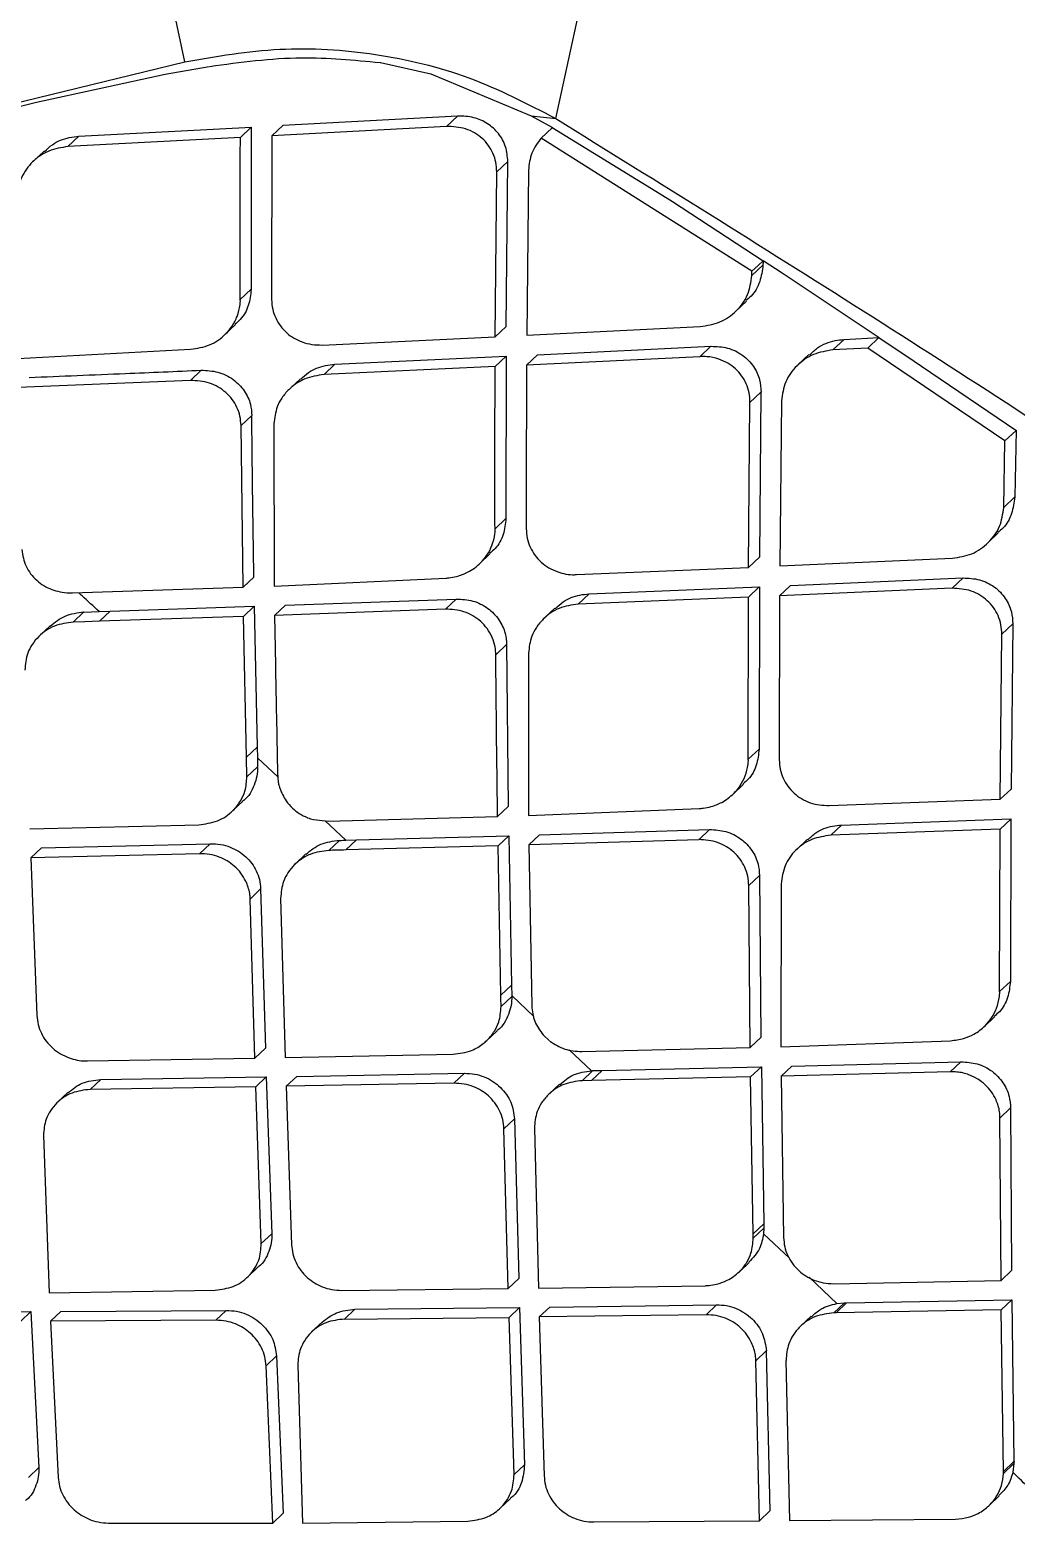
# Model space of a CAD drawing. Extents: x 0 to 84, y -21 to 126.
# Drawn here: x 69.606 to 70.636, y 66.79 to 68.351 of the extents above; entities that cross this region are included whole.
import ezdxf

# ---------------------------------------------------------------- set-up
doc = ezdxf.new("R2010")
doc.units = 0
doc.header["$MEASUREMENT"] = 0
doc.layers.add('1', color=4, linetype='Continuous')

# ---------------------------------------------------------------- blocks, each defined once
blk = doc.blocks.new('PRODIGY')
at = {"layer": '1', "color": 3, "linetype": 'Continuous', "lineweight": 25}
for p, q in [((69.1996, 68.1793), (69.7679, 68.3176)), ((69.7473, 68.3048), (69.7932, 68.3128)), ((69.9724, 68.3168), (70.0248, 68.3049)), ((69.6129, 68.2754), (69.7473, 68.3048)), ((70.0248, 68.3049), (70.1295, 68.2612)), ((69.4212, 68.2284), (69.6127, 68.2753)), ((69.6571, 68.2398), (69.8373, 68.2493)), ((69.8372, 68.2493), (69.8258, 68.2384)), ((69.8372, 68.2493), (69.8371, 68.0799)), ((69.8588, 68.2402), (69.8703, 68.251)), ((70.0411, 68.2501), (69.8588, 68.2402)), ((70.0527, 68.261), (69.8703, 68.251)), ((70.0411, 68.2501), (70.0527, 68.261)), ((70.1295, 68.2612), (70.1518, 68.2491)), ((70.1295, 68.2612), (70.1554, 68.2584)), ((70.1516, 68.2488), (70.14, 68.2379)), ((70.1517, 68.2489), (70.2645, 68.1798)), ((69.6457, 68.2291), (69.6571, 68.2398)), ((69.8258, 68.2384), (69.6457, 68.2291)), ((69.8588, 68.2402), (69.8585, 68.0691)), ((70.3604, 68.0988), (70.14, 68.2379)), ((69.6208, 68.2244), (69.6094, 68.2136)), ((70.0922, 68.0303), (70.0937, 68.2026)), ((70.0937, 68.2026), (70.1053, 68.2135)), ((70.1036, 68.0411), (70.1053, 68.2135)), ((70.1268, 68.2044), (70.1251, 68.0319)), ((70.2645, 68.1798), (70.2774, 68.1715)), ((70.2774, 68.1715), (70.372, 68.1097)), ((70.3721, 68.1101), (70.3919, 68.097)), ((70.3603, 68.0943), (70.3719, 68.1052)), ((70.3919, 68.097), (70.4934, 68.0296)), ((69.8257, 68.0691), (69.8371, 68.0799)), ((70.3431, 68.0567), (70.3546, 68.0675)), ((69.8094, 68.0323), (69.8207, 68.043)), ((69.9114, 68.0217), (70.0922, 68.0303)), ((70.0922, 68.0303), (70.1036, 68.0411)), ((70.1251, 68.0319), (70.3064, 68.0409)), ((70.445, 68.0166), (70.4566, 68.0275)), ((70.4567, 68.0275), (70.4934, 68.0295)), ((70.493, 68.0294), (70.4814, 68.0185)), ((70.4933, 68.0293), (70.5222, 68.0099)), ((69.5933, 68.0077), (69.7738, 68.0172)), ((70.1363, 68.0114), (70.3176, 68.0204)), ((70.306, 68.0095), (70.3175, 68.0204)), ((70.4199, 68.0118), (70.4084, 68.0009)), ((70.4814, 68.0185), (70.445, 68.0166)), ((70.6247, 67.9215), (70.4814, 68.0185)), ((69.9132, 67.9909), (69.9246, 68.0016)), ((70.092, 67.9991), (69.9132, 67.9909)), ((69.9246, 68.0016), (70.1035, 68.0099)), ((70.1035, 68.0099), (70.092, 67.9991)), ((70.1035, 68.0099), (70.1033, 67.8405)), ((70.1249, 68.0007), (70.1363, 68.0115)), ((70.306, 68.0095), (70.1249, 68.0007)), ((70.5222, 68.0099), (70.5375, 67.9997)), ((70.5375, 67.9997), (70.6362, 67.9326)), ((69.7736, 67.9847), (69.5938, 67.9772)), ((69.7736, 67.9847), (69.7849, 67.9954)), ((69.8885, 67.9864), (69.8771, 67.9757)), ((70.3698, 67.9725), (70.3583, 67.9617)), ((70.3698, 67.9725), (70.3682, 67.8002)), ((70.3568, 67.7894), (70.3583, 67.9617)), ((70.3912, 67.9633), (70.3895, 67.7908)), ((69.8265, 67.9375), (69.8378, 67.9482)), ((69.8286, 67.7687), (69.8265, 67.9375)), ((69.8609, 67.9394), (69.8611, 67.7698)), ((70.6234, 67.852), (70.6247, 67.9215)), ((70.6247, 67.9215), (70.6363, 67.9324)), ((70.6363, 67.9327), (70.635, 67.8629)), ((70.6234, 67.852), (70.635, 67.8629)), ((70.092, 67.8298), (70.1033, 67.8405)), ((70.6063, 67.8144), (70.6178, 67.8253)), ((70.0757, 67.7931), (70.087, 67.8037)), ((70.3568, 67.7894), (70.3682, 67.8002)), ((70.3895, 67.7908), (70.5699, 67.7989)), ((69.8286, 67.7687), (69.8399, 67.7792)), ((69.8611, 67.7698), (70.0404, 67.7781)), ((70.1771, 67.7819), (70.3568, 67.7894)), ((70.4007, 67.7704), (70.5809, 67.7783)), ((70.5695, 67.7675), (70.5809, 67.7783)), ((69.6466, 67.7626), (69.6504, 67.7626)), ((69.6504, 67.7626), (69.8286, 67.7687)), ((70.1902, 67.7617), (70.3681, 67.769)), ((70.368, 67.769), (70.3567, 67.7582)), ((70.3681, 67.769), (70.3678, 67.5995)), ((70.3893, 67.7596), (70.4007, 67.7704)), ((70.5695, 67.7675), (70.3893, 67.7596)), ((69.6897, 67.7436), (69.8404, 67.7487)), ((69.8292, 67.7381), (69.8404, 67.7487)), ((69.8404, 67.7487), (69.8433, 67.6014)), ((69.8615, 67.7392), (69.8728, 67.7498)), ((69.8728, 67.7498), (70.0514, 67.7563)), ((70.0401, 67.7457), (70.0514, 67.7563)), ((70.1544, 67.7467), (70.143, 67.736)), ((70.1789, 67.751), (70.1902, 67.7617)), ((70.3567, 67.7582), (70.1789, 67.751)), ((70.3565, 67.5888), (70.3567, 67.7582)), ((70.3893, 67.7596), (70.3889, 67.5884)), ((69.6512, 67.7322), (69.6623, 67.7428)), ((69.6623, 67.7427), (69.6781, 67.7433)), ((69.6781, 67.7433), (69.6897, 67.7436)), ((69.8292, 67.7381), (69.6785, 67.7331)), ((69.6786, 67.7331), (69.6897, 67.7436)), ((69.8322, 67.5909), (69.8291, 67.7381)), ((70.0401, 67.7457), (69.8615, 67.7392)), ((69.627, 67.7283), (69.6159, 67.7178)), ((70.6198, 67.547), (70.6214, 67.7194)), ((70.6214, 67.7194), (70.6329, 67.7302)), ((70.6329, 67.7302), (70.6312, 67.5577)), ((70.0927, 67.6981), (70.104, 67.7087)), ((70.104, 67.7087), (70.1058, 67.5396)), ((70.1269, 67.6998), (70.1269, 67.53)), ((69.8322, 67.5909), (69.8433, 67.6014)), ((69.8326, 67.5705), (69.8322, 67.5909)), ((69.8433, 67.6014), (69.8436, 67.5902)), ((70.3565, 67.5888), (70.3678, 67.5995)), ((69.8326, 67.5705), (69.8438, 67.581)), ((69.8436, 67.5902), (69.8438, 67.581)), ((69.8649, 67.5704), (69.8436, 67.5902)), ((70.3403, 67.5521), (70.3516, 67.5627)), ((69.8174, 67.5347), (69.8285, 67.5451)), ((70.441, 67.5404), (70.6198, 67.547)), ((70.6198, 67.547), (70.6312, 67.5577)), ((69.9175, 67.524), (70.0946, 67.5291)), ((70.0946, 67.5291), (70.1058, 67.5396)), ((70.1269, 67.53), (70.3051, 67.5373)), ((69.6059, 67.516), (69.7823, 67.5204)), ((69.9021, 67.5258), (69.9175, 67.524)), ((69.9359, 67.5043), (69.9143, 67.5244)), ((70.1385, 67.5099), (70.3161, 67.5155)), ((70.3048, 67.5048), (70.3161, 67.5154)), ((70.4428, 67.5094), (70.4541, 67.5201)), ((70.6196, 67.5158), (70.4428, 67.5094)), ((70.4541, 67.5201), (70.631, 67.5265)), ((70.6191, 67.3461), (70.6196, 67.5158)), ((70.6309, 67.5264), (70.6196, 67.5158)), ((70.631, 67.5265), (70.6304, 67.3567)), ((69.618, 67.4964), (69.7942, 67.5006)), ((69.7831, 67.4902), (69.7942, 67.5006)), ((69.9182, 67.4936), (69.9294, 67.5041)), ((69.9359, 67.5043), (69.9473, 67.5046)), ((69.9361, 67.4941), (69.9473, 67.5046)), ((70.0951, 67.4985), (69.9361, 67.4941)), ((69.9473, 67.5046), (70.1063, 67.509)), ((70.0951, 67.4985), (70.1063, 67.509)), ((70.098, 67.3425), (70.0951, 67.4985)), ((70.1063, 67.509), (70.1091, 67.3529)), ((70.1273, 67.4994), (70.1385, 67.5099)), ((70.3048, 67.5048), (70.1273, 67.4994)), ((70.1273, 67.4994), (70.1302, 67.3313)), ((70.4184, 67.5053), (70.4071, 67.4946)), ((69.6069, 67.486), (69.618, 67.4964)), ((69.7831, 67.4902), (69.6069, 67.486)), ((69.6069, 67.486), (69.6132, 67.321)), ((69.8943, 67.4899), (69.8831, 67.4794)), ((70.357, 67.4569), (70.3683, 67.4675)), ((70.3683, 67.4675), (70.3698, 67.2981)), ((69.847, 67.4533), (69.8359, 67.4428)), ((69.847, 67.4533), (69.852, 67.2871)), ((70.3586, 67.2876), (70.357, 67.4569)), ((70.391, 67.4585), (70.3907, 67.2884)), ((69.8409, 67.2767), (69.8359, 67.4428)), ((69.8679, 67.4436), (69.8727, 67.2772)), ((70.6191, 67.3461), (70.6304, 67.3567)), ((70.098, 67.3425), (70.1091, 67.3529)), ((70.0983, 67.3306), (70.1094, 67.341)), ((70.1091, 67.3529), (70.1094, 67.3416)), ((70.1324, 67.3202), (70.1097, 67.3416)), ((70.603, 67.3094), (70.6142, 67.32)), ((70.083, 67.2947), (70.0941, 67.3052)), ((70.1422, 67.3009), (70.1489, 67.2945)), ((70.3907, 67.2884), (70.568, 67.2948)), ((69.8409, 67.2767), (69.852, 67.2871)), ((69.8727, 67.2772), (70.0481, 67.2806)), ((70.1927, 67.2634), (70.1693, 67.2854)), ((70.1825, 67.2835), (70.3586, 67.2876)), ((69.6661, 67.2737), (69.8409, 67.2767)), ((70.1831, 67.253), (70.1942, 67.2635)), ((70.1927, 67.2532), (70.2038, 67.2637)), ((70.1927, 67.2634), (70.1942, 67.2635)), ((70.1942, 67.2635), (70.2038, 67.2637)), ((70.2038, 67.2637), (70.3702, 67.2674)), ((70.359, 67.2569), (70.3702, 67.2674)), ((70.3702, 67.2674), (70.3727, 67.1035)), ((70.391, 67.2577), (70.4022, 67.2682)), ((70.4022, 67.2682), (70.5788, 67.2728)), ((70.5676, 67.2622), (70.5788, 67.2728)), ((69.6689, 67.2439), (69.6799, 67.2542)), ((69.6799, 67.2542), (69.8529, 67.257)), ((69.8529, 67.2569), (69.8419, 67.2466)), ((69.8529, 67.257), (69.8587, 67.0931)), ((69.8737, 67.2471), (69.8847, 67.2575)), ((70.0488, 67.2503), (69.8737, 67.2471)), ((69.8737, 67.2471), (69.8793, 67.0816)), ((69.8847, 67.2575), (70.0599, 67.2607)), ((70.0488, 67.2503), (70.0599, 67.2607)), ((70.1593, 67.2494), (70.1482, 67.239)), ((70.1927, 67.2532), (70.1831, 67.253)), ((70.359, 67.2569), (70.1927, 67.2532)), ((70.3616, 67.093), (70.359, 67.2569)), ((70.5676, 67.2622), (70.391, 67.2577)), ((70.391, 67.2577), (70.3935, 67.0891)), ((69.6455, 67.2406), (69.6345, 67.2302)), ((69.8419, 67.2466), (69.6689, 67.2439)), ((69.8477, 67.0828), (69.8419, 67.2466)), ((70.6194, 67.2139), (70.6306, 67.2245)), ((70.6306, 67.2245), (70.6317, 67.0547)), ((70.1012, 67.2026), (70.1123, 67.213)), ((70.1057, 67.0359), (70.1012, 67.2026)), ((70.1123, 67.213), (70.1167, 67.0463)), ((70.133, 67.2032), (70.1373, 67.0363)), ((70.6206, 67.0442), (70.6194, 67.2139)), ((69.6201, 67.1957), (69.6259, 67.0313)), ((69.8477, 67.0828), (69.8587, 67.0931)), ((70.3727, 67.1035), (70.3616, 67.093)), ((70.3617, 67.0886), (70.3728, 67.099)), ((70.3728, 67.099), (70.3726, 67.093)), ((70.3995, 67.0674), (70.3726, 67.093)), ((70.3727, 67.1035), (70.3728, 67.099)), ((70.3465, 67.0527), (70.3575, 67.0631)), ((69.8332, 67.0477), (69.8441, 67.058)), ((70.1057, 67.0359), (70.1167, 67.0463)), ((70.4491, 67.0201), (70.42, 67.0478)), ((70.4454, 67.0409), (70.6206, 67.0442)), ((70.6206, 67.0442), (70.6317, 67.0547)), ((69.6259, 67.0313), (69.7994, 67.0342)), ((69.9318, 67.0339), (70.1057, 67.0359)), ((70.1373, 67.0363), (70.3117, 67.0388)), ((69.6382, 67.0119), (69.8112, 67.013)), ((69.8002, 67.0027), (69.8111, 67.013)), ((69.9455, 67.0142), (69.9345, 67.0039)), ((69.9455, 67.0142), (70.1176, 67.0161)), ((70.1066, 67.0057), (70.1176, 67.0161)), ((70.1176, 67.0161), (70.1227, 66.8517)), ((70.1382, 67.0061), (70.1492, 67.0165)), ((70.1492, 67.0165), (70.3234, 67.0188)), ((70.3124, 67.0084), (70.3234, 67.0188)), ((70.4459, 67.0104), (70.457, 67.0208)), ((70.4482, 67.0105), (70.4593, 67.0209)), ((70.6209, 67.0134), (70.4482, 67.0105)), ((70.4491, 67.0201), (70.457, 67.0209)), ((70.457, 67.0209), (70.4593, 67.0209)), ((70.4593, 67.0209), (70.632, 67.0239)), ((70.6209, 67.0134), (70.632, 67.0239)), ((70.6231, 66.8446), (70.6209, 67.0134)), ((70.632, 67.0239), (70.6341, 66.855)), ((69.4345, 67.0112), (69.6069, 67.0117)), ((69.596, 67.0015), (69.6068, 67.0117)), ((69.6069, 67.0117), (69.6152, 66.8487)), ((69.6273, 67.0016), (69.6382, 67.0119)), ((69.8002, 67.0027), (69.6273, 67.0016)), ((69.6273, 67.0016), (69.6355, 66.8384)), ((69.9112, 67.0007), (69.9002, 66.9904)), ((69.9345, 67.0039), (70.1066, 67.0057)), ((70.1118, 66.8414), (70.1066, 67.0057)), ((70.3124, 67.0084), (70.1382, 67.0061)), ((70.1382, 67.0061), (70.1432, 66.84)), ((70.4223, 67.0069), (70.4112, 66.9965)), ((70.3753, 66.9706), (70.3643, 66.9603)), ((70.3753, 66.9706), (70.3792, 66.8034)), ((69.8527, 66.9551), (69.8636, 66.9654)), ((69.8596, 66.7907), (69.8527, 66.9551)), ((69.8636, 66.9654), (69.8705, 66.801)), ((69.8857, 66.9558), (69.8908, 66.7908)), ((70.3682, 66.7931), (70.3643, 66.9603)), ((70.3959, 66.9607), (70.3997, 66.7933)), ((69.6152, 66.8487), (69.6043, 66.8385)), ((70.1118, 66.8414), (70.1227, 66.8517)), ((70.6341, 66.855), (70.6231, 66.8446)), ((70.6231, 66.8427), (70.6341, 66.8531)), ((70.6231, 66.8427), (70.6231, 66.8446)), ((70.6341, 66.8531), (70.633, 66.8438)), ((70.6342, 66.855), (70.6341, 66.8531)), ((70.0972, 66.8062), (70.1081, 66.8165)), ((70.6078, 66.8088), (70.6188, 66.8191)), ((69.8596, 66.7907), (69.8705, 66.801)), ((70.3682, 66.7931), (70.3792, 66.8034)), ((70.3997, 66.7933), (70.5732, 66.7949)), ((69.688, 66.7908), (69.8596, 66.7907)), ((69.8909, 66.7908), (70.0635, 66.7928)), ((70.1952, 66.7919), (70.3682, 66.7931))]:
    blk.add_line(p, q, dxfattribs=at)
at = {"layer": '1', "color": 3, "linetype": 'Continuous', "lineweight": 25, "flags": 128}
for points in [[(69.7679, 68.3176), (69.6863, 68.7007), (69.6048, 69.0837)], [(70.1554, 68.2584), (70.2132, 68.524), (70.2506, 68.6958), (70.288, 68.8677), (70.3254, 69.0395)], [(70.3604, 68.0988), (70.3669, 68.1049), (70.372, 68.1097)], [(69.6785, 67.7331), (69.6632, 67.7326), (69.6512, 67.7322)], [(70.3586, 67.2876), (70.3649, 67.2935), (70.3698, 67.2981)]]:
    blk.add_lwpolyline(points, dxfattribs=at)
at = {"layer": '1', "color": 3, "linetype": 'Continuous', "lineweight": 25}
for points, knots in [([(70.4546, 69.6267), (70.673, 69.4992), (71.1099, 69.2441), (71.7402, 68.8209), (72.346, 68.3663), (72.9225, 67.879), (73.4684, 67.3609), (73.9808, 66.809), (74.4608, 66.2256), (74.9073, 65.6136), (75.3232, 64.9787), (75.5713, 64.5382), (75.6953, 64.3179)], [0, 0, 0, 0, 0.100262, 0.200594, 0.300842, 0.400493, 0.499762, 0.599107, 0.699009, 0.799378, 0.89967, 1, 1, 1, 1]), ([(70.3344, 69.0546), (70.3484, 69.0464), (70.3851, 69.0249), (70.4521, 68.9858), (70.5298, 68.9404), (70.6059, 68.8956), (70.6706, 68.8568), (70.7316, 68.8193), (70.793, 68.7811), (70.904, 68.7112), (71.061, 68.6097), (71.3141, 68.4398), (71.6146, 68.2265), (71.9788, 67.9492), (72.3523, 67.6433), (72.7306, 67.3054), (73.1245, 66.9214), (73.5316, 66.4833), (73.9458, 65.9864), (74.2917, 65.5243), (74.5775, 65.1076), (74.7495, 64.8386), (74.8581, 64.6611), (74.9081, 64.578), (74.9577, 64.4942), (75.0052, 64.4126), (75.0534, 64.3285), (75.0996, 64.2455), (75.1317, 64.1878), (75.1465, 64.1612)], [0, 0, 0, 0, 0.007015, 0.018363, 0.033423, 0.04585, 0.056436, 0.065972, 0.076735, 0.087613, 0.12255, 0.157338, 0.219069, 0.281467, 0.354683, 0.42722, 0.500115, 0.591822, 0.685047, 0.779146, 0.840884, 0.903128, 0.916964, 0.930721, 0.945004, 0.958992, 0.971501, 0.986828, 1, 1, 1, 1]), ([(70.3254, 69.0395), (70.5257, 68.9216), (70.926, 68.6858), (71.5018, 68.2923), (72.0561, 67.8715), (72.5848, 67.4219), (73.0839, 66.943), (73.5534, 66.4358), (73.9936, 65.9006), (74.404, 65.3398), (74.7875, 64.7582), (75.0166, 64.3544), (75.1312, 64.1525)], [0, 0, 0, 0, 0.100345, 0.20059, 0.300906, 0.400755, 0.500092, 0.599382, 0.699069, 0.799349, 0.899659, 1, 1, 1, 1]), ([(69.7679, 68.3176), (69.8008, 68.3233), (69.8665, 68.3347), (69.9673, 68.328), (70.0659, 68.3049), (70.1255, 68.2739), (70.1554, 68.2584)], [0, 0, 0, 0, 0.250017, 0.50003, 0.750029, 1, 1, 1, 1]), ([(69.7938, 68.3129), (69.8258, 68.3172), (69.8849, 68.3252), (69.9445, 68.3195), (69.9718, 68.3169)], [0, 0, 0, 0, 0.540342, 1, 1, 1, 1]), ([(70.0937, 68.2026), (70.0936, 68.206), (70.0932, 68.2126), (70.0901, 68.2221), (70.0852, 68.2306), (70.0786, 68.2379), (70.0705, 68.2437), (70.0582, 68.2494), (70.0479, 68.2498), (70.0411, 68.2502)], [0, 0, 0, 0, 0.12839, 0.253439, 0.376089, 0.497223, 0.619377, 0.74643, 1, 1, 1, 1]), ([(70.1053, 68.2135), (70.1048, 68.2187), (70.104, 68.2291), (70.0962, 68.2431), (70.0845, 68.2536), (70.0695, 68.2605), (70.0585, 68.2608), (70.0527, 68.261)], [0, 0, 0, 0, 0.197965, 0.396272, 0.588506, 0.782419, 1, 1, 1, 1]), ([(70.1554, 68.2584), (70.37, 68.1251), (70.7992, 67.8586), (71.4099, 67.4087), (71.9927, 66.9239), (72.5421, 66.4011), (73.0549, 65.8428), (73.5291, 65.252), (73.9678, 64.6342), (74.2267, 64.201), (74.3562, 63.9844)], [0, 0, 0, 0, 0.125001, 0.250001, 0.375003, 0.499997, 0.624991, 0.749994, 0.874996, 1, 1, 1, 1]), ([(69.6213, 68.2239), (69.6238, 68.2264), (69.631, 68.2334), (69.644, 68.2384), (69.6538, 68.2395), (69.6571, 68.2398)], [0, 0, 0, 0, 0.270711, 0.748845, 1, 1, 1, 1]), ([(69.8257, 68.0691), (69.8257, 68.0692), (69.8257, 68.0692), (69.8257, 68.0693), (69.8256, 68.0697), (69.8256, 68.0713), (69.8255, 68.0772), (69.8255, 68.1004), (69.8255, 68.1553), (69.8257, 68.2057), (69.8258, 68.2384)], [0, 0, 0, 0, 0.000278, 0.000743, 0.002265, 0.007708, 0.028187, 0.107573, 0.420021, 1, 1, 1, 1]), ([(70.14, 68.2379), (70.1363, 68.2329), (70.129, 68.2228), (70.1275, 68.2105), (70.1268, 68.2044)], [0, 0, 0, 0, 0.504809, 1, 1, 1, 1]), ([(69.6457, 68.2291), (69.6388, 68.228), (69.6274, 68.2262), (69.6156, 68.2191), (69.6053, 68.2103), (69.5979, 68.1998), (69.5937, 68.1871), (69.5932, 68.1805), (69.593, 68.1773)], [0, 0, 0, 0, 0.250286, 0.417583, 0.502702, 0.752927, 0.88089, 1, 1, 1, 1]), ([(70.372, 68.1097), (70.372, 68.1089), (70.3719, 68.1074), (70.3719, 68.1059), (70.3719, 68.1052)], [0, 0, 0, 0, 0.55985, 1, 1, 1, 1]), ([(70.3064, 68.0409), (70.3134, 68.0421), (70.3274, 68.0443), (70.3448, 68.0567), (70.3574, 68.0738), (70.3593, 68.0875), (70.3603, 68.0943)], [0, 0, 0, 0, 0.250504, 0.502906, 0.753905, 1, 1, 1, 1]), ([(70.3719, 68.1052), (70.3711, 68.0994), (70.3695, 68.0877), (70.3625, 68.0748), (70.356, 68.0696), (70.3541, 68.0681)], [0, 0, 0, 0, 0.415909, 0.830719, 1, 1, 1, 1]), ([(70.3603, 68.0943), (70.3603, 68.0952), (70.3603, 68.0967), (70.3604, 68.0982), (70.3604, 68.0988)], [0, 0, 0, 0, 0.560141, 1, 1, 1, 1]), ([(69.8371, 68.0799), (69.8364, 68.0742), (69.8352, 68.0629), (69.8284, 68.0503), (69.8221, 68.0451), (69.8202, 68.0435)], [0, 0, 0, 0, 0.410605, 0.82022, 1, 1, 1, 1]), ([(69.7738, 68.0172), (69.7806, 68.0183), (69.7943, 68.0205), (69.8086, 68.0306), (69.8176, 68.0415), (69.823, 68.0518), (69.8253, 68.0611), (69.8259, 68.0673), (69.8257, 68.0689), (69.8257, 68.0691)], [0, 0, 0, 0, 0.250526, 0.501007, 0.632827, 0.776757, 0.933591, 0.991603, 1, 1, 1, 1]), ([(69.8585, 68.0691), (69.8587, 68.0658), (69.8591, 68.0592), (69.8624, 68.0499), (69.8674, 68.0414), (69.8761, 68.0319), (69.8876, 68.0253), (69.9006, 68.0219), (69.9077, 68.0218), (69.9114, 68.0217)], [0, 0, 0, 0, 0.126584, 0.251213, 0.374695, 0.4979, 0.732717, 0.862217, 1, 1, 1, 1]), ([(70.4204, 68.0112), (70.4231, 68.0139), (70.4306, 68.0211), (70.4438, 68.0262), (70.4536, 68.0272), (70.4567, 68.0275)], [0, 0, 0, 0, 0.280712, 0.76774, 1, 1, 1, 1]), ([(70.3176, 68.0204), (70.3234, 68.0202), (70.3351, 68.0197), (70.351, 68.0119), (70.3626, 67.9999), (70.369, 67.9861), (70.3696, 67.9768), (70.3699, 67.9725)], [0, 0, 0, 0, 0.218991, 0.438612, 0.643998, 0.837923, 1, 1, 1, 1]), ([(70.445, 68.0166), (70.438, 68.0155), (70.4241, 68.0132), (70.4067, 68.0009), (70.3941, 67.9838), (70.3922, 67.9701), (70.3912, 67.9633)], [0, 0, 0, 0, 0.250541, 0.503043, 0.754019, 1, 1, 1, 1]), ([(69.8889, 67.9859), (69.8915, 67.9884), (69.8987, 67.9953), (69.9116, 68.0002), (69.9213, 68.0012), (69.9246, 68.0016)], [0, 0, 0, 0, 0.275288, 0.752194, 1, 1, 1, 1]), ([(70.092, 67.8298), (70.0919, 67.8299), (70.0919, 67.8302), (70.0919, 67.8313), (70.0918, 67.8349), (70.0917, 67.8491), (70.0917, 67.9044), (70.0919, 67.9571), (70.092, 67.9991)], [0, 0, 0, 0, 0.001874, 0.005629, 0.018796, 0.067893, 0.257152, 1, 1, 1, 1]), ([(70.1249, 68.0007), (70.1247, 67.9586), (70.1245, 67.9056), (70.1243, 67.8497), (70.1245, 67.835), (70.1245, 67.8308), (70.1246, 67.8297), (70.1246, 67.8295)], [0, 0, 0, 0, 0.736953, 0.927687, 0.978632, 0.997415, 1, 1, 1, 1]), ([(70.3583, 67.9617), (70.3582, 67.9651), (70.3579, 67.9717), (70.3547, 67.9813), (70.3498, 67.9898), (70.3433, 67.9971), (70.3352, 68.003), (70.3251, 68.0075), (70.3151, 68.0098), (70.3084, 68.0096), (70.306, 68.0095)], [0, 0, 0, 0, 0.1285169, 0.2536527, 0.3761963, 0.4970286, 0.6199576, 0.7477623, 0.910481, 1, 1, 1, 1]), ([(69.6051, 67.9878), (69.6386, 67.9892), (69.6985, 67.9916), (69.7585, 67.9942), (69.7849, 67.9954)], [0, 0, 0, 0, 0.560004, 1, 1, 1, 1]), ([(69.8265, 67.9375), (69.8263, 67.9408), (69.8258, 67.9473), (69.8225, 67.9567), (69.8175, 67.9651), (69.8108, 67.9723), (69.8027, 67.9781), (69.7905, 67.9838), (69.7803, 67.9843), (69.7736, 67.9847)], [0, 0, 0, 0, 0.127224, 0.252199, 0.375613, 0.498255, 0.620208, 0.747591, 1, 1, 1, 1]), ([(69.7849, 67.9954), (69.7908, 67.9951), (69.8026, 67.9945), (69.8186, 67.9866), (69.8304, 67.9745), (69.8368, 67.961), (69.8375, 67.952), (69.8378, 67.9482)], [0, 0, 0, 0, 0.221494, 0.443505, 0.65306, 0.851275, 1, 1, 1, 1]), ([(69.9132, 67.9909), (69.9064, 67.9898), (69.8934, 67.9879), (69.8819, 67.9801), (69.8741, 67.9729), (69.8691, 67.9668), (69.8627, 67.955), (69.8616, 67.9455), (69.8609, 67.9394)], [0, 0, 0, 0, 0.250416, 0.476413, 0.502117, 0.644886, 0.775463, 1, 1, 1, 1]), ([(69.8399, 67.7792), (69.8394, 67.8107), (69.8386, 67.867), (69.838, 67.9233), (69.8378, 67.9482)], [0, 0, 0, 0, 0.559991, 1, 1, 1, 1]), ([(70.635, 67.8629), (70.6342, 67.8571), (70.6326, 67.8454), (70.6256, 67.8325), (70.6192, 67.8273), (70.6173, 67.8258)], [0, 0, 0, 0, 0.416912, 0.832738, 1, 1, 1, 1]), ([(70.1033, 67.8405), (70.1027, 67.8349), (70.1014, 67.8236), (70.0947, 67.8109), (70.0884, 67.8058), (70.0866, 67.8042)], [0, 0, 0, 0, 0.412183, 0.823506, 1, 1, 1, 1]), ([(70.5699, 67.7989), (70.5768, 67.8), (70.5907, 67.8022), (70.608, 67.8145), (70.6206, 67.8316), (70.6225, 67.8453), (70.6234, 67.852)], [0, 0, 0, 0, 0.250312, 0.502572, 0.753731, 1, 1, 1, 1]), ([(70.0404, 67.7781), (70.0408, 67.7781), (70.0419, 67.7782), (70.0457, 67.7786), (70.0532, 67.78), (70.0649, 67.7844), (70.0757, 67.7923), (70.084, 67.8022), (70.0893, 67.8125), (70.0916, 67.8218), (70.0922, 67.828), (70.092, 67.8296), (70.092, 67.8298)], [0, 0, 0, 0, 0.014207, 0.042302, 0.140124, 0.293287, 0.50158, 0.633644, 0.776929, 0.933486, 0.991573, 1, 1, 1, 1]), ([(70.1246, 67.8295), (70.1248, 67.8263), (70.1252, 67.8198), (70.1284, 67.8104), (70.1333, 67.8019), (70.14, 67.7946), (70.1481, 67.7886), (70.1596, 67.7835), (70.1697, 67.7813), (70.1764, 67.7818), (70.1771, 67.7819)], [0, 0, 0, 0, 0.125754, 0.250221, 0.374115, 0.497833, 0.620772, 0.748643, 0.972765, 1, 1, 1, 1]), ([(69.5973, 67.8079), (69.5984, 67.8019), (69.6005, 67.79), (69.6123, 67.7752), (69.6283, 67.765), (69.6405, 67.7634), (69.6466, 67.7626)], [0, 0, 0, 0, 0.250621, 0.501251, 0.750478, 1, 1, 1, 1]), ([(70.5809, 67.7783), (70.5867, 67.7781), (70.5983, 67.7775), (70.6141, 67.7697), (70.6256, 67.7577), (70.6321, 67.7439), (70.6327, 67.7345), (70.6329, 67.7302)], [0, 0, 0, 0, 0.217779, 0.436134, 0.641238, 0.835861, 1, 1, 1, 1]), ([(69.6781, 67.7433), (69.6722, 67.7487), (69.6652, 67.7552), (69.6581, 67.7617), (69.6569, 67.7628)], [0, 0, 0, 0, 0.828513, 1, 1, 1, 1]), ([(70.6214, 67.7194), (70.6213, 67.7228), (70.621, 67.7294), (70.6178, 67.739), (70.613, 67.7475), (70.6065, 67.7548), (70.5986, 67.7607), (70.5864, 67.7666), (70.5762, 67.7671), (70.5695, 67.7675)], [0, 0, 0, 0, 0.129059, 0.254527, 0.37725, 0.497975, 0.620334, 0.747071, 1, 1, 1, 1]), ([(70.0514, 67.7563), (70.0573, 67.756), (70.0689, 67.7554), (70.0848, 67.7474), (70.0965, 67.7353), (70.103, 67.7217), (70.1037, 67.7126), (70.104, 67.7087)], [0, 0, 0, 0, 0.220134, 0.440697, 0.649805, 0.848677, 1, 1, 1, 1]), ([(70.1789, 67.751), (70.1721, 67.75), (70.1585, 67.748), (70.1439, 67.7378), (70.135, 67.7271), (70.1286, 67.7153), (70.1276, 67.7058), (70.1269, 67.6998)], [0, 0, 0, 0, 0.250297, 0.501651, 0.645032, 0.775924, 1, 1, 1, 1]), ([(70.1548, 67.7462), (70.1575, 67.7487), (70.1646, 67.7556), (70.1775, 67.7604), (70.187, 67.7614), (70.1902, 67.7617)], [0, 0, 0, 0, 0.279856, 0.756359, 1, 1, 1, 1]), ([(69.6512, 67.7322), (69.6445, 67.7313), (69.6311, 67.7295), (69.6168, 67.7196), (69.6081, 67.7092), (69.602, 67.6975), (69.6012, 67.688), (69.6006, 67.682)], [0, 0, 0, 0, 0.248179, 0.498564, 0.639652, 0.770279, 1, 1, 1, 1]), ([(69.6272, 67.7281), (69.6321, 67.7321), (69.6423, 67.7402), (69.6556, 67.7419), (69.6623, 67.7428)], [0, 0, 0, 0, 0.487876, 1, 1, 1, 1]), ([(69.8615, 67.7392), (69.8621, 67.7083), (69.8629, 67.6593), (69.8641, 67.6042), (69.8645, 67.5792), (69.8648, 67.5722), (69.8648, 67.5714)], [0, 0, 0, 0, 0.552907, 0.873664, 0.986645, 1, 1, 1, 1]), ([(70.0927, 67.6981), (70.0926, 67.7009), (70.0923, 67.7071), (70.0892, 67.7164), (70.0841, 67.7254), (70.0771, 67.7331), (70.0688, 67.739), (70.0567, 67.7448), (70.0467, 67.7453), (70.0401, 67.7457)], [0, 0, 0, 0, 0.105827, 0.238442, 0.373414, 0.498494, 0.627711, 0.754202, 1, 1, 1, 1]), ([(70.0946, 67.5291), (70.0942, 67.5605), (70.0935, 67.6098), (70.093, 67.6655), (70.0927, 67.6904), (70.0927, 67.6974), (70.0927, 67.6981)], [0, 0, 0, 0, 0.557835, 0.876295, 0.98733, 1, 1, 1, 1]), ([(70.3678, 67.5995), (70.3672, 67.5938), (70.3659, 67.5825), (70.3592, 67.5698), (70.3529, 67.5648), (70.3511, 67.5633)], [0, 0, 0, 0, 0.413987, 0.827087, 1, 1, 1, 1]), ([(69.8438, 67.581), (69.8437, 67.5777), (69.8434, 67.5711), (69.8394, 67.5589), (69.8345, 67.5493), (69.8287, 67.5455), (69.8284, 67.5453)], [0, 0, 0, 0, 0.243944, 0.487179, 0.97152, 1, 1, 1, 1]), ([(70.3051, 67.5373), (70.3066, 67.5375), (70.3108, 67.5378), (70.319, 67.5395), (70.3302, 67.5439), (70.3405, 67.5516), (70.3485, 67.5613), (70.3538, 67.5716), (70.3561, 67.5808), (70.3567, 67.587), (70.3565, 67.5886), (70.3565, 67.5888)], [0, 0, 0, 0, 0.05474, 0.156652, 0.305621, 0.501456, 0.634033, 0.77682, 0.933331, 0.991566, 1, 1, 1, 1]), ([(70.3889, 67.5884), (70.3891, 67.585), (70.3895, 67.5785), (70.3927, 67.5691), (70.3976, 67.5606), (70.4041, 67.5533), (70.4121, 67.5474), (70.4242, 67.5415), (70.4343, 67.5408), (70.441, 67.5404)], [0, 0, 0, 0, 0.127443, 0.252536, 0.375939, 0.498473, 0.621008, 0.747761, 1, 1, 1, 1]), ([(69.7823, 67.5204), (69.789, 67.5213), (69.8023, 67.5232), (69.8172, 67.5333), (69.8261, 67.5448), (69.8318, 67.5568), (69.8323, 67.5655), (69.8326, 67.5705)], [0, 0, 0, 0, 0.249273, 0.498104, 0.667614, 0.807724, 1, 1, 1, 1]), ([(69.8648, 67.5714), (69.8649, 67.5693), (69.8652, 67.5657), (69.8661, 67.5615), (69.8667, 67.5594), (69.8669, 67.5586)], [0, 0, 0, 0, 0.501128, 0.816439, 1, 1, 1, 1]), ([(69.8669, 67.5586), (69.8689, 67.5541), (69.8722, 67.5465), (69.8817, 67.5355), (69.89, 67.5301), (69.8979, 67.5271), (69.9001, 67.5264), (69.9021, 67.5258)], [0, 0, 0, 0, 0.299674, 0.501115, 0.859611, 0.872413, 1, 1, 1, 1]), ([(70.3161, 67.5155), (70.3219, 67.5151), (70.3334, 67.5144), (70.3491, 67.5064), (70.3608, 67.4943), (70.3672, 67.4807), (70.368, 67.4715), (70.3683, 67.4675)], [0, 0, 0, 0, 0.218669, 0.437823, 0.64628, 0.845563, 1, 1, 1, 1]), ([(70.4189, 67.5048), (70.4215, 67.5073), (70.4287, 67.5142), (70.4415, 67.5189), (70.4509, 67.5198), (70.4541, 67.5201)], [0, 0, 0, 0, 0.284913, 0.761203, 1, 1, 1, 1]), ([(69.7942, 67.5006), (69.7979, 67.5005), (69.805, 67.5003), (69.8181, 67.4965), (69.8322, 67.4879), (69.8418, 67.475), (69.8462, 67.463), (69.8467, 67.4566), (69.847, 67.4533)], [0, 0, 0, 0, 0.139103, 0.270933, 0.512765, 0.746546, 0.871237, 1, 1, 1, 1]), ([(69.8944, 67.4897), (69.8993, 67.4937), (69.9095, 67.5018), (69.9226, 67.5033), (69.9294, 67.5041)], [0, 0, 0, 0, 0.489295, 1, 1, 1, 1]), ([(69.9294, 67.5041), (69.9306, 67.5041), (69.9327, 67.5042), (69.9349, 67.5043), (69.9359, 67.5043)], [0, 0, 0, 0, 0.560085, 1, 1, 1, 1]), ([(70.357, 67.4569), (70.3568, 67.4602), (70.3564, 67.4668), (70.3531, 67.4762), (70.3482, 67.4847), (70.3416, 67.4919), (70.3337, 67.4978), (70.3216, 67.5037), (70.3115, 67.5044), (70.3048, 67.5049)], [0, 0, 0, 0, 0.128077, 0.253453, 0.376804, 0.498719, 0.621017, 0.748, 1, 1, 1, 1]), ([(70.4428, 67.5094), (70.436, 67.5085), (70.4225, 67.5065), (70.4056, 67.4948), (70.3935, 67.4783), (70.3918, 67.4651), (70.391, 67.4585)], [0, 0, 0, 0, 0.250397, 0.502086, 0.753016, 1, 1, 1, 1]), ([(69.8359, 67.4428), (69.836, 67.4431), (69.836, 67.4438), (69.836, 67.4457), (69.8352, 67.4518), (69.8324, 67.4605), (69.8266, 67.4701), (69.8178, 67.4795), (69.8065, 67.4862), (69.7937, 67.4898), (69.7867, 67.4901), (69.7831, 67.4902)], [0, 0, 0, 0, 0.009814, 0.02557, 0.075772, 0.251598, 0.376063, 0.501997, 0.733148, 0.86211, 1, 1, 1, 1]), ([(69.9182, 67.4936), (69.9116, 67.4928), (69.9007, 67.4913), (69.8892, 67.4846), (69.8814, 67.478), (69.8754, 67.4707), (69.8693, 67.4591), (69.8684, 67.4496), (69.8679, 67.4436)], [0, 0, 0, 0, 0.248308, 0.407186, 0.498913, 0.640855, 0.771707, 1, 1, 1, 1]), ([(69.9361, 67.4941), (69.9328, 67.494), (69.9268, 67.4939), (69.9208, 67.4937), (69.9182, 67.4936)], [0, 0, 0, 0, 0.55999, 1, 1, 1, 1]), ([(70.6304, 67.3567), (70.6298, 67.351), (70.6285, 67.3396), (70.6218, 67.327), (70.6155, 67.322), (70.6137, 67.3205)], [0, 0, 0, 0, 0.415741, 0.830669, 1, 1, 1, 1]), ([(70.1094, 67.3415), (70.1093, 67.3382), (70.1091, 67.3315), (70.1051, 67.3192), (70.1002, 67.3094), (70.0943, 67.3056), (70.0939, 67.3053)], [0, 0, 0, 0, 0.242668, 0.484977, 0.968283, 1, 1, 1, 1]), ([(70.0983, 67.3306), (70.0982, 67.3328), (70.0981, 67.3367), (70.098, 67.3407), (70.098, 67.3425)], [0, 0, 0, 0, 0.559881, 1, 1, 1, 1]), ([(70.568, 67.2948), (70.5725, 67.2953), (70.5811, 67.2963), (70.5934, 67.3017), (70.6034, 67.3091), (70.6112, 67.3186), (70.6165, 67.3289), (70.6187, 67.3378), (70.6193, 67.3438), (70.6192, 67.3455), (70.6191, 67.3461)], [0, 0, 0, 0, 0.170039, 0.315587, 0.501169, 0.634465, 0.776728, 0.933393, 0.977858, 1, 1, 1, 1]), ([(70.0481, 67.2806), (70.0547, 67.2815), (70.0662, 67.2829), (70.0773, 67.2898), (70.0823, 67.294), (70.0865, 67.2981), (70.0913, 67.3042), (70.0971, 67.316), (70.0978, 67.325), (70.0983, 67.3306)], [0, 0, 0, 0, 0.248646, 0.428761, 0.491496, 0.498553, 0.65439, 0.789946, 1, 1, 1, 1]), ([(70.1302, 67.3313), (70.1308, 67.3257), (70.1321, 67.3147), (70.1388, 67.3055), (70.1421, 67.301)], [0, 0, 0, 0, 0.505265, 1, 1, 1, 1]), ([(69.6132, 67.321), (69.6135, 67.3178), (69.6141, 67.3115), (69.6176, 67.3024), (69.6228, 67.294), (69.6318, 67.2843), (69.6458, 67.2763), (69.6588, 67.2735), (69.6653, 67.2737), (69.6661, 67.2737)], [0, 0, 0, 0, 0.125421, 0.250586, 0.375944, 0.501882, 0.750937, 0.971876, 1, 1, 1, 1]), ([(70.149, 67.2944), (70.1541, 67.2912), (70.1644, 67.2846), (70.1765, 67.2838), (70.1825, 67.2835)], [0, 0, 0, 0, 0.497208, 1, 1, 1, 1]), ([(70.1595, 67.2491), (70.1641, 67.2529), (70.1736, 67.2608), (70.1861, 67.2625), (70.1927, 67.2634)], [0, 0, 0, 0, 0.474971, 1, 1, 1, 1]), ([(70.5788, 67.2728), (70.5845, 67.2724), (70.596, 67.2717), (70.6116, 67.2637), (70.6232, 67.2516), (70.6296, 67.2378), (70.6303, 67.2286), (70.6306, 67.2245)], [0, 0, 0, 0, 0.217326, 0.435072, 0.642896, 0.842506, 1, 1, 1, 1]), ([(69.6456, 67.2404), (69.6504, 67.2442), (69.6602, 67.252), (69.6732, 67.2535), (69.6799, 67.2542)], [0, 0, 0, 0, 0.481112, 1, 1, 1, 1]), ([(70.1012, 67.2026), (70.1009, 67.2058), (70.1004, 67.2123), (70.097, 67.2216), (70.0919, 67.23), (70.0833, 67.2394), (70.0721, 67.2462), (70.0594, 67.2499), (70.0524, 67.2502), (70.0488, 67.2503)], [0, 0, 0, 0, 0.127705, 0.253556, 0.378071, 0.501727, 0.734218, 0.862945, 1, 1, 1, 1]), ([(70.0599, 67.2608), (70.0635, 67.2606), (70.0705, 67.2603), (70.0807, 67.2573), (70.0898, 67.2525), (70.0977, 67.2463), (70.1039, 67.2389), (70.1102, 67.228), (70.1115, 67.219), (70.1123, 67.213)], [0, 0, 0, 0, 0.136814, 0.269634, 0.398715, 0.52442, 0.64713, 0.767191, 1, 1, 1, 1]), ([(70.1831, 67.253), (70.1765, 67.2522), (70.164, 67.2506), (70.1528, 67.2432), (70.1453, 67.2362), (70.1404, 67.2302), (70.1344, 67.2186), (70.1335, 67.2091), (70.133, 67.2032)], [0, 0, 0, 0, 0.248394, 0.471494, 0.498571, 0.641531, 0.772806, 1, 1, 1, 1]), ([(70.6194, 67.2139), (70.6194, 67.2161), (70.6192, 67.2227), (70.6162, 67.232), (70.6108, 67.2416), (70.6043, 67.249), (70.5963, 67.2551), (70.5863, 67.2598), (70.5765, 67.2623), (70.5699, 67.2622), (70.5676, 67.2622)], [0, 0, 0, 0, 0.083402, 0.249331, 0.37384, 0.498504, 0.621346, 0.748704, 0.91321, 1, 1, 1, 1]), ([(69.6689, 67.2439), (69.6624, 67.2431), (69.6494, 67.2415), (69.6355, 67.2321), (69.6272, 67.222), (69.6213, 67.2108), (69.6205, 67.2016), (69.6201, 67.1957)], [0, 0, 0, 0, 0.248983, 0.498705, 0.638386, 0.768539, 1, 1, 1, 1]), ([(69.8587, 67.0931), (69.8586, 67.0899), (69.8585, 67.0835), (69.8548, 67.0716), (69.85, 67.0621), (69.8444, 67.0584), (69.844, 67.0582)], [0, 0, 0, 0, 0.243657, 0.485752, 0.964419, 1, 1, 1, 1]), ([(70.3725, 67.093), (70.3715, 67.0877), (70.3692, 67.0763), (70.3614, 67.0679), (70.3572, 67.0634)], [0, 0, 0, 0, 0.4681269, 1, 1, 1, 1]), ([(70.3617, 67.0886), (70.3617, 67.0894), (70.3617, 67.0909), (70.3617, 67.0924), (70.3616, 67.093)], [0, 0, 0, 0, 0.559747, 1, 1, 1, 1]), ([(69.7994, 67.0342), (69.8059, 67.035), (69.8189, 67.0366), (69.8327, 67.0462), (69.8409, 67.0564), (69.8466, 67.0677), (69.8473, 67.0769), (69.8477, 67.0828)], [0, 0, 0, 0, 0.248844, 0.49857, 0.640131, 0.770963, 1, 1, 1, 1]), ([(69.8793, 67.0816), (69.8796, 67.0784), (69.8803, 67.072), (69.8837, 67.0628), (69.8888, 67.0544), (69.8974, 67.045), (69.9087, 67.0382), (69.9213, 67.0344), (69.9282, 67.0341), (69.9318, 67.0339)], [0, 0, 0, 0, 0.125998, 0.251349, 0.376379, 0.50158, 0.734765, 0.863402, 1, 1, 1, 1]), ([(70.3117, 67.0388), (70.3122, 67.0388), (70.3135, 67.0389), (70.3174, 67.0392), (70.3248, 67.0404), (70.3359, 67.0445), (70.3469, 67.0522), (70.3549, 67.0624), (70.3606, 67.0742), (70.3613, 67.0832), (70.3617, 67.0886)], [0, 0, 0, 0, 0.017661, 0.048122, 0.147417, 0.297765, 0.49894, 0.65753, 0.793956, 1, 1, 1, 1]), ([(70.3935, 67.0891), (70.3937, 67.0859), (70.3942, 67.0795), (70.3975, 67.0702), (70.4024, 67.0617), (70.411, 67.0521), (70.4223, 67.0452), (70.435, 67.0414), (70.4419, 67.0411), (70.4454, 67.0409)], [0, 0, 0, 0, 0.125748, 0.250574, 0.375042, 0.499447, 0.735694, 0.86433, 1, 1, 1, 1]), ([(69.8112, 67.013), (69.8147, 67.0128), (69.8218, 67.0125), (69.832, 67.0093), (69.8411, 67.0044), (69.8513, 66.9961), (69.8609, 66.9831), (69.8627, 66.9712), (69.8636, 66.9654)], [0, 0, 0, 0, 0.138399, 0.272572, 0.402734, 0.529088, 0.770335, 1, 1, 1, 1]), ([(69.9113, 67.0005), (69.9161, 67.0044), (69.926, 67.0122), (69.9389, 67.0135), (69.9455, 67.0142)], [0, 0, 0, 0, 0.485681, 1, 1, 1, 1]), ([(70.3234, 67.0188), (70.3269, 67.0187), (70.3339, 67.0184), (70.3439, 67.0153), (70.3529, 67.0105), (70.3608, 67.0043), (70.367, 66.9968), (70.3733, 66.9858), (70.3746, 66.9767), (70.3754, 66.9706)], [0, 0, 0, 0, 0.135302, 0.267007, 0.395467, 0.52096, 0.643907, 0.764621, 1, 1, 1, 1]), ([(70.4227, 67.0064), (70.4258, 67.0093), (70.4332, 67.0162), (70.4432, 67.0187), (70.4491, 67.0201)], [0, 0, 0, 0, 0.419251, 1, 1, 1, 1]), ([(69.8527, 66.9551), (69.8524, 66.9583), (69.8517, 66.9646), (69.8483, 66.9738), (69.8431, 66.9822), (69.8345, 66.9915), (69.8234, 66.9983), (69.8107, 67.0022), (69.8038, 67.0025), (69.8002, 67.0027)], [0, 0, 0, 0, 0.126638, 0.252192, 0.376991, 0.501424, 0.732719, 0.861894, 1, 1, 1, 1]), ([(69.9345, 67.0039), (69.928, 67.0031), (69.915, 67.0016), (69.9011, 66.9922), (69.8929, 66.9821), (69.887, 66.9709), (69.8862, 66.9616), (69.8858, 66.9558)], [0, 0, 0, 0, 0.248893, 0.498625, 0.639416, 0.769958, 1, 1, 1, 1]), ([(70.3643, 66.9603), (70.3643, 66.9605), (70.3644, 66.9612), (70.3643, 66.9632), (70.3637, 66.9693), (70.3609, 66.978), (70.3553, 66.9877), (70.3467, 66.9973), (70.3354, 67.0042), (70.3228, 67.008), (70.3159, 67.0083), (70.3124, 67.0084)], [0, 0, 0, 0, 0.009871, 0.025683, 0.075951, 0.251536, 0.376452, 0.502072, 0.735564, 0.863942, 1, 1, 1, 1]), ([(70.4459, 67.0104), (70.4393, 67.0096), (70.4261, 67.0079), (70.4119, 66.9981), (70.4033, 66.9876), (70.3973, 66.976), (70.3965, 66.9666), (70.396, 66.9607)], [0, 0, 0, 0, 0.24847, 0.498369, 0.642414, 0.774116, 1, 1, 1, 1]), ([(70.4482, 67.0105), (70.4478, 67.0105), (70.447, 67.0104), (70.4463, 67.0104), (70.4459, 67.0104)], [0, 0, 0, 0, 0.5597659, 1, 1, 1, 1]), ([(69.6152, 66.8487), (69.6152, 66.8455), (69.6151, 66.8391), (69.6116, 66.8274), (69.6071, 66.8181), (69.6016, 66.8146), (69.6012, 66.8144)], [0, 0, 0, 0, 0.24669, 0.490878, 0.970765, 1, 1, 1, 1]), ([(70.0635, 66.7928), (70.07, 66.7936), (70.0822, 66.7951), (70.093, 66.8023), (70.1002, 66.809), (70.1049, 66.815), (70.1106, 66.8263), (70.1113, 66.8355), (70.1118, 66.8414)], [0, 0, 0, 0, 0.248662, 0.471185, 0.498738, 0.641566, 0.772811, 1, 1, 1, 1]), ([(70.1227, 66.8517), (70.1221, 66.8454), (70.1208, 66.8329), (70.114, 66.8206), (70.1083, 66.8169), (70.1079, 66.8167)], [0, 0, 0, 0, 0.483374, 0.963547, 1, 1, 1, 1]), ([(70.5732, 66.7949), (70.5777, 66.7953), (70.5859, 66.7961), (70.5978, 66.8009), (70.6085, 66.8085), (70.6165, 66.8187), (70.6219, 66.8304), (70.6227, 66.8384), (70.6231, 66.8427)], [0, 0, 0, 0, 0.174181, 0.317805, 0.498877, 0.685326, 0.83105, 1, 1, 1, 1]), ([(70.633, 66.8438), (70.6316, 66.8391), (70.6287, 66.8297), (70.6218, 66.8229), (70.6183, 66.8196)], [0, 0, 0, 0, 0.502052, 1, 1, 1, 1]), ([(70.7048, 66.7745), (70.6929, 66.786), (70.6689, 66.8091), (70.645, 66.8322), (70.633, 66.8438)], [0, 0, 0, 0, 0.499955, 1, 1, 1, 1]), ([(65.9062, 66.8263), (66.0398, 66.6902), (66.3114, 66.4135), (66.7112, 66.0071), (67.0952, 65.617), (67.4487, 65.2582), (67.7716, 64.9305), (68.0462, 64.6519), (68.2761, 64.4186), (68.4654, 64.2264), (68.6359, 64.0533), (68.7883, 63.8985), (68.9326, 63.7518), (69.0977, 63.5839), (69.2992, 63.3791), (69.5434, 63.1306), (69.8182, 62.8509), (70.1236, 62.5399), (70.4595, 62.1977), (70.8181, 61.8321), (71.1983, 61.4444), (71.5992, 61.0358), (72.0275, 60.5996), (72.4687, 60.1506), (72.7675, 59.8472), (72.9142, 59.6983)], [0, 0, 0, 0, 0.057228, 0.116342, 0.171086, 0.221472, 0.267495, 0.309155, 0.33883, 0.365816, 0.390114, 0.411724, 0.431001, 0.451886, 0.482371, 0.517227, 0.556456, 0.600057, 0.648032, 0.700383, 0.753757, 0.811031, 0.872192, 0.937257, 1, 1, 1, 1]), ([(69.6355, 66.8384), (69.6358, 66.8353), (69.6365, 66.8291), (69.64, 66.82), (69.6451, 66.8117), (69.6538, 66.8023), (69.665, 66.7954), (69.6775, 66.7914), (69.6844, 66.791), (69.688, 66.7908)], [0, 0, 0, 0, 0.124862, 0.249834, 0.375224, 0.501275, 0.733354, 0.862441, 1, 1, 1, 1]), ([(70.1432, 66.84), (70.1435, 66.8368), (70.1441, 66.8304), (70.1475, 66.8211), (70.1525, 66.8127), (70.1611, 66.8032), (70.1723, 66.7963), (70.1849, 66.7924), (70.1917, 66.792), (70.1952, 66.7919)], [0, 0, 0, 0, 0.126742, 0.252334, 0.377152, 0.501621, 0.736124, 0.864419, 1, 1, 1, 1])]:
    blk.add_open_spline(points, degree=3, knots=knots, dxfattribs=at)

msp = doc.modelspace()

# ---------------------------------------------------------------- block references
at = {"layer": '1'}
msp.add_blockref('PRODIGY', (0, 0), dxfattribs=at)

doc.saveas('drawing.dxf')
